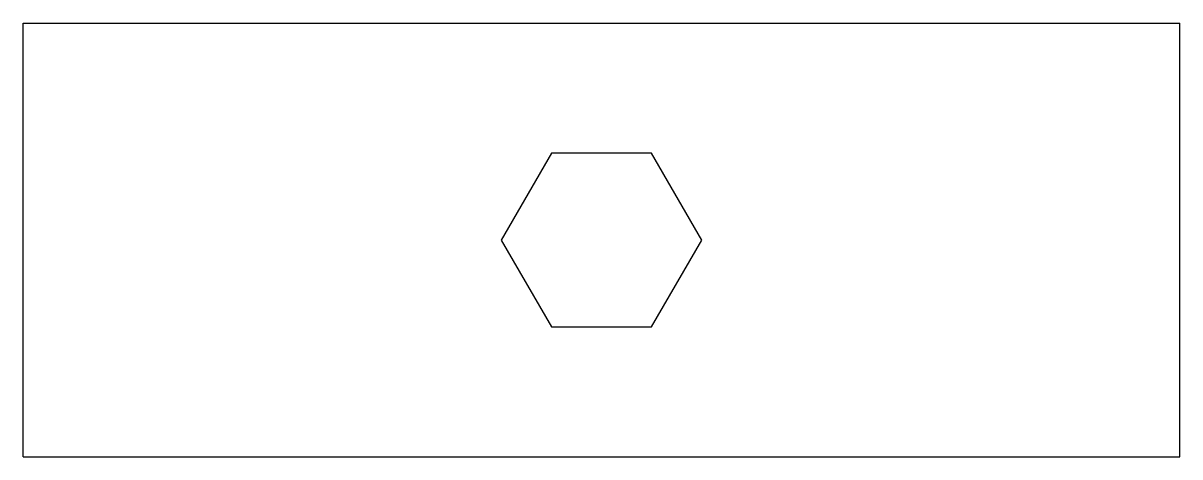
# Model space of a CAD drawing. Extents: x -100 to 100, y -38 to 38.
import ezdxf

# ---------------------------------------------------------------- set-up
doc = ezdxf.new("R2010")
doc.units = 0
doc.layers.add('Shape2DView001', color=7, linetype='CONTINUOUS')

msp = doc.modelspace()

# ---------------------------------------------------------------- linework, layer by layer
at = {"layer": 'Shape2DView001'}
for p, q in [((-100, -37.5), (-100, 37.5)), ((-100, 37.5), (100, 37.5)), ((100, -37.5), (100, 37.5)), ((-8.66025, 15), (-17.3205, 0)), ((8.66025, 15), (-8.66025, 15)), ((17.3205, 0), (8.66025, 15)), ((-17.3205, 0), (-8.66025, -15)), ((8.66025, -15), (17.3205, 0)), ((-8.66025, -15), (8.66025, -15)), ((-100, -37.5), (100, -37.5))]:
    msp.add_line(p, q, dxfattribs=at)

doc.saveas('drawing.dxf')
